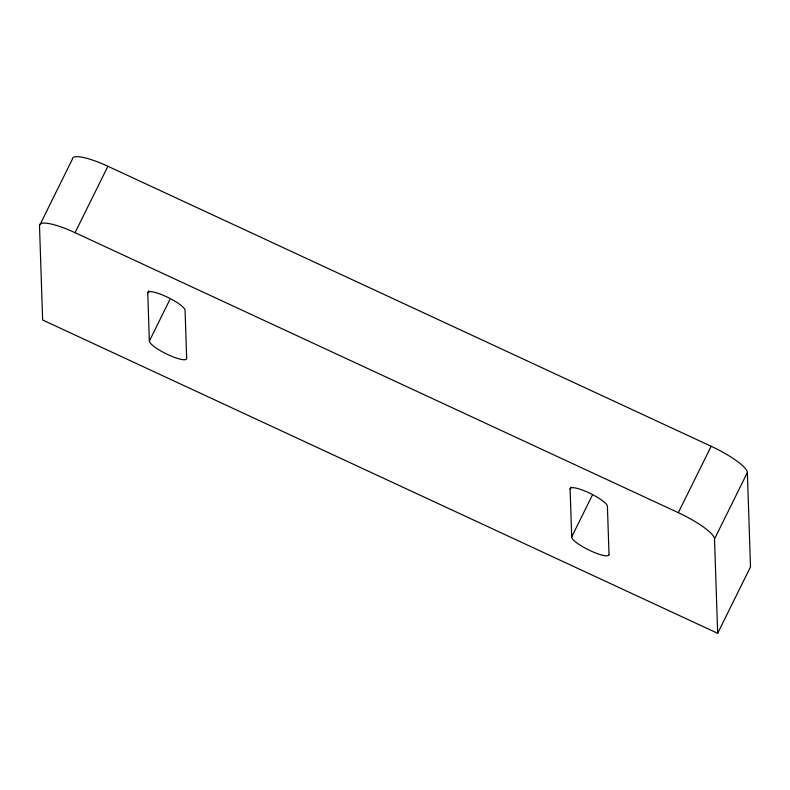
<?xml version="1.0" encoding="UTF-8"?>
<svg xmlns="http://www.w3.org/2000/svg" width="790" height="790" viewBox="0 0 790 790"><rect width="100%" height="100%" fill="white"/><g stroke="black" fill="none" stroke-linecap="round" stroke-linejoin="round"><path stroke-width="1.19" d="M39.5 225.654L72.344 159.244A39.816 8.542 26.3 0 1 107.914 166.275L711.158 446.271A39.816 8.542 26.3 0 1 747.37 472.558L750.5 566.904L717.656 633.323L42.63 319.999L39.5 225.654A39.816 8.542 26.3 0 1 75.07 232.685L678.314 512.68A39.816 8.542 26.3 0 1 714.525 538.968L717.656 633.323M75.07 232.685L107.914 166.275M148.777 290.888L147.75 292.962A20.708 4.444 26.3 0 1 166.67 296.813A20.708 4.444 26.3 0 1 185.077 310.5L186.657 358.206A20.708 4.444 26.3 0 1 168.596 354.957A20.708 4.444 26.3 0 1 149.359 341.102L169.87 299.588M609.011 554.452A20.708 4.444 26.3 0 1 590.11 550.61A20.708 4.444 26.3 0 1 571.693 536.914L570.113 489.217L571.14 487.144M571.693 536.924L592.224 495.409M678.314 512.68L711.158 446.271M714.525 538.968L747.37 472.558M607.421 506.528L609.011 554.234M147.769 293.179L149.35 340.885M570.113 489.217A20.708 4.444 26.3 0 1 588.185 492.456A20.708 4.444 26.3 0 1 607.421 506.321"/></g></svg>
